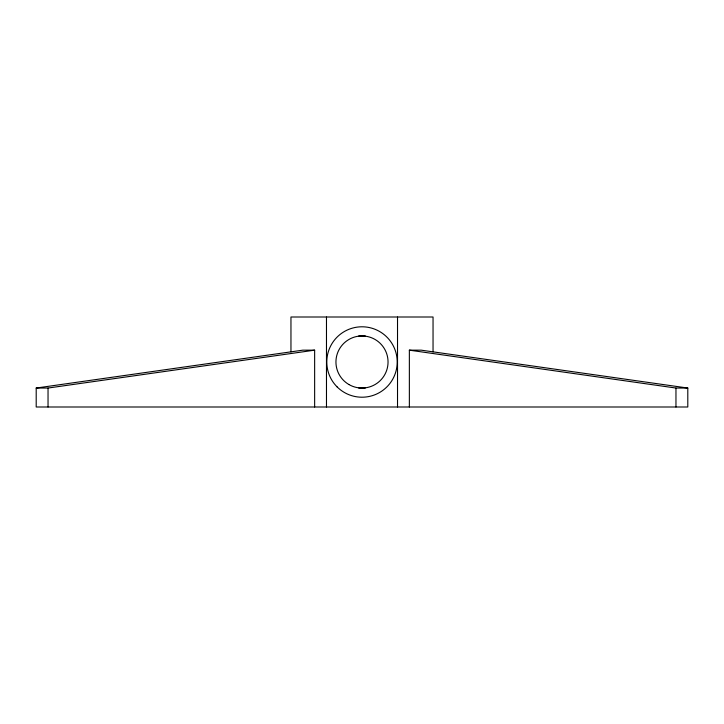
<?xml version="1.0" encoding="UTF-8"?>
<svg xmlns="http://www.w3.org/2000/svg" width="724" height="724" viewBox="0 0 724 724"><rect width="100%" height="100%" fill="white"/><g stroke="black" fill="none" stroke-linecap="round" stroke-linejoin="round"><path stroke-width="1.09" d="M409.359 406.997L409.359 350.163L421.196 350.163L687.8 388.046L687.8 406.997L36.2 406.997L36.2 388.046L302.804 350.163L314.641 350.163L314.641 406.997M36.2 388.046L48.037 388.046L314.641 350.163M358.724 335.954L365.276 335.954M358.724 388.046L365.276 388.046M409.359 350.163L675.963 388.046L687.8 388.046M675.963 388.046L675.963 406.997M433.043 351.873L433.043 317.003L290.957 317.003L290.957 351.873M397.521 317.003L397.521 406.997M326.479 317.003L326.479 406.997M48.037 388.046L48.037 406.997M348.977 384.562A26.046 26.046 0 0 0 388.046 362A26.046 26.046 0 0 0 348.977 339.438A26.046 26.046 0 0 0 348.977 384.562M337.103 386.897A35.205 35.205 0 0 0 396.01 371.113A35.205 35.205 0 0 0 352.887 327.99A35.205 35.205 0 0 0 337.103 386.897"/></g></svg>
